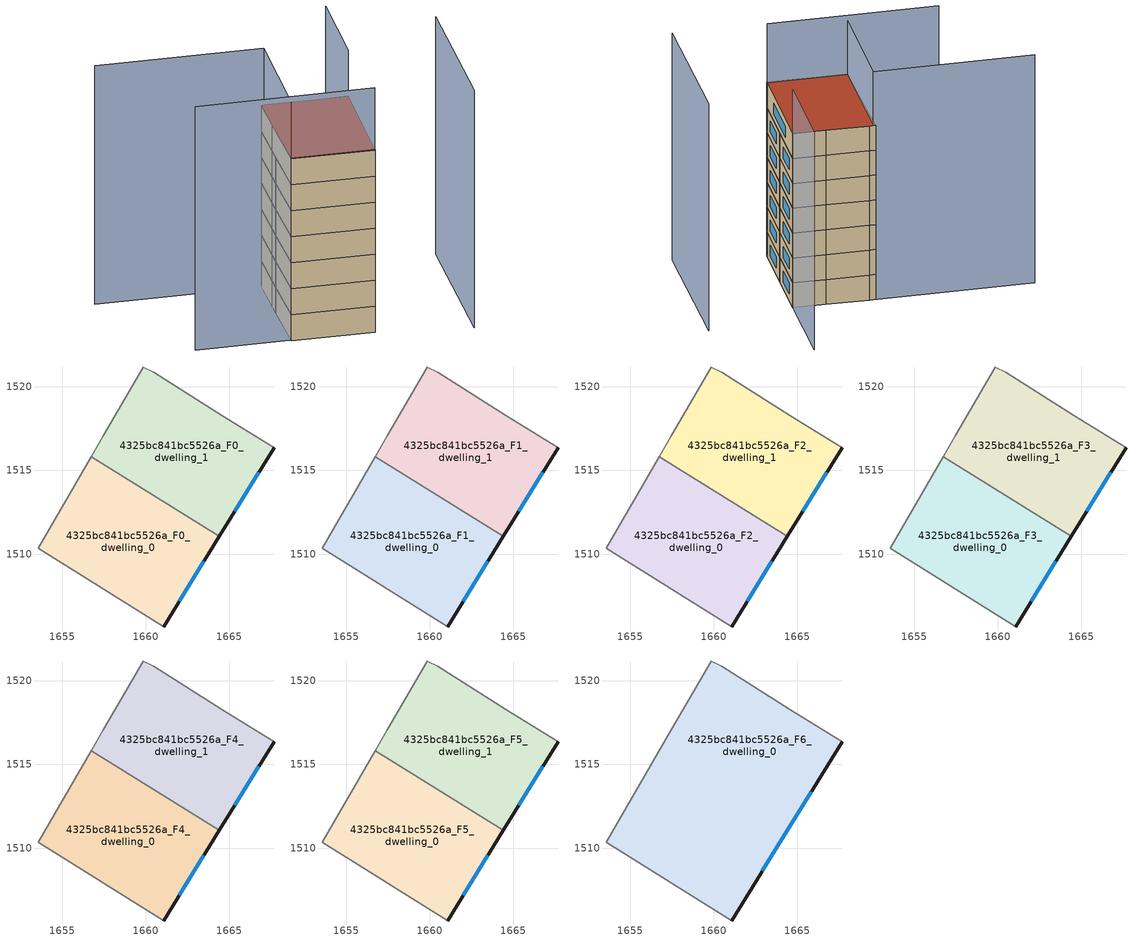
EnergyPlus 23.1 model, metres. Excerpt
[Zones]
4325bc841bc5526a_F0_dwelling_0
 floor ground (EU_floor_Construction): 1664.41,1511.07 1661.06,1505.66 1653.56,1510.36 1656.73,1515.81 z0
 wall outside (EU_wall_Construction): 1661.06,1505.66 1664.41,1511.07 z0:3
 wall adiabatic (EU_wall_Construction): 1656.73,1515.81 1653.56,1510.36 1661.06,1505.66 z0:3
 wall to 4325bc841bc5526a_F0_dwelling_1 (EU_wall_Construction): 1664.41,1511.07 1656.73,1515.81 z0:3
 window (EU_Window_Construction): 1662,1507.17 1663.47,1509.56 z0.84:2.16
4325bc841bc5526a_F0_dwelling_1
 floor ground (EU_floor_Construction): 1664.57,1518.26 1667.67,1516.36 1664.41,1511.07 1656.73,1515.81 1657.46,1517.07 1659.87,1521.17 1660.47,1520.87 z0
 wall outside (EU_wall_Construction): 1664.41,1511.07 1667.67,1516.36 z0:3
 wall adiabatic (EU_wall_Construction): 1667.67,1516.36 1664.57,1518.26 1660.47,1520.87 1659.87,1521.17 1657.46,1517.07 1656.73,1515.81 z0:3
 window (EU_Window_Construction): 1665.32,1512.55 1666.76,1514.88 z0.84:2.16
4325bc841bc5526a_F1_dwelling_0
 floor to 4325bc841bc5526a_F0_dwelling_0 (EU_floor_Construction): 1664.41,1511.07 1661.06,1505.66 1653.56,1510.36 1656.73,1515.81 z3
 wall outside (EU_wall_Construction): 1661.06,1505.66 1664.41,1511.07 z3:6
 wall adiabatic (EU_wall_Construction): 1656.73,1515.81 1653.56,1510.36 1661.06,1505.66 z3:6
 wall to 4325bc841bc5526a_F1_dwelling_1 (EU_wall_Construction): 1664.41,1511.07 1656.73,1515.81 z3:6
 window (EU_Window_Construction): 1662,1507.17 1663.47,1509.56 z3.84:5.16
4325bc841bc5526a_F1_dwelling_1
 floor to 4325bc841bc5526a_F0_dwelling_1 (EU_floor_Construction): 1664.57,1518.26 1667.67,1516.36 1664.41,1511.07 1656.73,1515.81 1657.46,1517.07 1659.87,1521.17 1660.47,1520.87 z3
 wall outside (EU_wall_Construction): 1664.41,1511.07 1667.67,1516.36 z3:6
 wall adiabatic (EU_wall_Construction): 1667.67,1516.36 1664.57,1518.26 1660.47,1520.87 1659.87,1521.17 1657.46,1517.07 1656.73,1515.81 z3:6
 window (EU_Window_Construction): 1665.32,1512.55 1666.76,1514.88 z3.84:5.16
4325bc841bc5526a_F2_dwelling_0
 floor to 4325bc841bc5526a_F1_dwelling_0 (EU_floor_Construction): 1664.41,1511.07 1661.06,1505.66 1653.56,1510.36 1656.73,1515.81 z6
 wall outside (EU_wall_Construction): 1661.06,1505.66 1664.41,1511.07 z6:9
 wall adiabatic (EU_wall_Construction): 1656.73,1515.81 1653.56,1510.36 1661.06,1505.66 z6:9
 wall to 4325bc841bc5526a_F2_dwelling_1 (EU_wall_Construction): 1664.41,1511.07 1656.73,1515.81 z6:9
 window (EU_Window_Construction): 1662,1507.17 1663.47,1509.56 z6.84:8.16
4325bc841bc5526a_F2_dwelling_1
 floor to 4325bc841bc5526a_F1_dwelling_1 (EU_floor_Construction): 1664.57,1518.26 1667.67,1516.36 1664.41,1511.07 1656.73,1515.81 1657.46,1517.07 1659.87,1521.17 1660.47,1520.87 z6
 wall outside (EU_wall_Construction): 1664.41,1511.07 1667.67,1516.36 z6:9
 wall adiabatic (EU_wall_Construction): 1667.67,1516.36 1664.57,1518.26 1660.47,1520.87 1659.87,1521.17 1657.46,1517.07 1656.73,1515.81 z6:9
 window (EU_Window_Construction): 1665.32,1512.55 1666.76,1514.88 z6.84:8.16
4325bc841bc5526a_F3_dwelling_0
 floor to 4325bc841bc5526a_F2_dwelling_0 (EU_floor_Construction): 1664.41,1511.07 1661.06,1505.66 1653.56,1510.36 1656.73,1515.81 z9
 wall outside (EU_wall_Construction): 1661.06,1505.66 1664.41,1511.07 z9:12
 wall adiabatic (EU_wall_Construction): 1656.73,1515.81 1653.56,1510.36 1661.06,1505.66 z9:12
 wall to 4325bc841bc5526a_F3_dwelling_1 (EU_wall_Construction): 1664.41,1511.07 1656.73,1515.81 z9:12
 window (EU_Window_Construction): 1662,1507.17 1663.47,1509.56 z9.84:11.16
4325bc841bc5526a_F3_dwelling_1
 floor to 4325bc841bc5526a_F2_dwelling_1 (EU_floor_Construction): 1664.57,1518.26 1667.67,1516.36 1664.41,1511.07 1656.73,1515.81 1657.46,1517.07 1659.87,1521.17 1660.47,1520.87 z9
 wall outside (EU_wall_Construction): 1664.41,1511.07 1667.67,1516.36 z9:12
 wall adiabatic (EU_wall_Construction): 1667.67,1516.36 1664.57,1518.26 1660.47,1520.87 1659.87,1521.17 1657.46,1517.07 1656.73,1515.81 z9:12
 window (EU_Window_Construction): 1665.32,1512.55 1666.76,1514.88 z9.84:11.16
4325bc841bc5526a_F4_dwelling_0
 floor to 4325bc841bc5526a_F3_dwelling_0 (EU_floor_Construction): 1664.41,1511.07 1661.06,1505.66 1653.56,1510.36 1656.73,1515.81 z12
 wall outside (EU_wall_Construction): 1661.06,1505.66 1664.41,1511.07 z12:15
 wall adiabatic (EU_wall_Construction): 1656.73,1515.81 1653.56,1510.36 1661.06,1505.66 z12:15
 wall to 4325bc841bc5526a_F4_dwelling_1 (EU_wall_Construction): 1664.41,1511.07 1656.73,1515.81 z12:15
 window (EU_Window_Construction): 1662,1507.17 1663.47,1509.56 z12.84:14.16
4325bc841bc5526a_F4_dwelling_1
 floor to 4325bc841bc5526a_F3_dwelling_1 (EU_floor_Construction): 1664.57,1518.26 1667.67,1516.36 1664.41,1511.07 1656.73,1515.81 1657.46,1517.07 1659.87,1521.17 1660.47,1520.87 z12
 wall outside (EU_wall_Construction): 1664.41,1511.07 1667.67,1516.36 z12:15
 wall adiabatic (EU_wall_Construction): 1667.67,1516.36 1664.57,1518.26 1660.47,1520.87 1659.87,1521.17 1657.46,1517.07 1656.73,1515.81 z12:15
 window (EU_Window_Construction): 1665.32,1512.55 1666.76,1514.88 z12.84:14.16
4325bc841bc5526a_F5_dwelling_0
 floor to 4325bc841bc5526a_F4_dwelling_0 (EU_floor_Construction): 1664.41,1511.07 1661.06,1505.66 1653.56,1510.36 1656.73,1515.81 z15
 wall outside (EU_wall_Construction): 1661.06,1505.66 1664.41,1511.07 z15:18
 wall adiabatic (EU_wall_Construction): 1656.73,1515.81 1653.56,1510.36 1661.06,1505.66 z15:18
 wall to 4325bc841bc5526a_F5_dwelling_1 (EU_wall_Construction): 1664.41,1511.07 1656.73,1515.81 z15:18
 window (EU_Window_Construction): 1662,1507.17 1663.47,1509.56 z15.84:17.16
4325bc841bc5526a_F5_dwelling_1
 floor to 4325bc841bc5526a_F4_dwelling_1 (EU_floor_Construction): 1664.57,1518.26 1667.67,1516.36 1664.41,1511.07 1656.73,1515.81 1657.46,1517.07 1659.87,1521.17 1660.47,1520.87 z15
 wall outside (EU_wall_Construction): 1664.41,1511.07 1667.67,1516.36 z15:18
 wall adiabatic (EU_wall_Construction): 1667.67,1516.36 1664.57,1518.26 1660.47,1520.87 1659.87,1521.17 1657.46,1517.07 1656.73,1515.81 z15:18
 window (EU_Window_Construction): 1665.32,1512.55 1666.76,1514.88 z15.84:17.16
4325bc841bc5526a_F6_dwelling_0
 floor to 4325bc841bc5526a_F5_dwelling_0 (EU_floor_Construction): 1664.41,1511.07 1661.06,1505.66 1653.56,1510.36 1656.73,1515.81 z18
 floor to 4325bc841bc5526a_F5_dwelling_1 (EU_floor_Construction): 1664.57,1518.26 1667.67,1516.36 1664.41,1511.07 1656.73,1515.81 1657.46,1517.07 1659.87,1521.17 1660.47,1520.87 z18
 wall outside (EU_wall_Construction): 1661.06,1505.66 1667.67,1516.36 z18:21
 wall adiabatic (EU_wall_Construction): 1667.67,1516.36 1664.57,1518.26 1660.47,1520.87 1659.87,1521.17 1657.46,1517.07 1653.56,1510.36 1661.06,1505.66 z18:21
 window (EU_Window_Construction): 1662.92,1508.66 1665.82,1513.36 z18.84:20.16
 roof outside (EU_roof_Construction): 1661.06,1505.66 1667.67,1516.36 1664.57,1518.26 1660.47,1520.87 1659.87,1521.17 1657.46,1517.07 1653.56,1510.36 z21
shading: 1645.06,1515.77 1661.19,1505.85 z0:28.1; 1669.01,1499.26 1677.88,1513.86 z0:27.4; 1644.96,1530.38 1660.13,1521.04 / 1660.13,1521.04 1653.56,1510.36 z0:27.5; 1673,1525.07 1667.67,1516.36 z0:26.3
[Building]
EU S2 Campaign: North Axis=0; Terrain=City; Solar Distribution=FullExterior
[Site:Location]
Lyon-Bron: Latitude=45.75; Longitude=5; Time Zone=1; Elevation=198
[SizingPeriod:WeatherFileDays]
AnnualSizingPeriod: Begin Month=1; Begin Day of Month=1; End Month=12; End Day of Month=31; Day of Week for Start Day=Monday; Use Weather File Daylight Saving Period=No; Use Weather File Rain and Snow Indicators=No
[MATERIAL]
EU_InternalMass_Material: Roughness=MediumRough; Thickness=0.1; Conductivity=1; Density=1800; Specific Heat=900; Thermal Absorptance=0.9; Solar Absorptance=0.7; Visible Absorptance=0.7
[MATERIAL:NOMASS] Roughness=MediumRough; Thermal Absorptance=0.9; Solar Absorptance=0.7; Visible Absorptance=0.7
Name | Thermal Resistance
EU_wall_NoMass | 0.776494
EU_roof_NoMass | 0.486893
EU_floor_NoMass | 0.421597
[WINDOWMATERIAL:SIMPLEGLAZINGSYSTEM]
EU_Window_SimpleGlazing: UFactor=4.24961; Solar Heat Gain Coefficient=0.83; Visible Transmittance=0.83
[CONSTRUCTION]
EU_wall_Construction: EU_wall_NoMass
EU_roof_Construction: EU_roof_NoMass
EU_floor_Construction: EU_floor_NoMass
EU_Window_Construction: EU_Window_SimpleGlazing
EU_InternalMass_Construction: EU_InternalMass_Material
[ZONE] Type=1; Multiplier=1; Ceiling Height=autocalculate; Floor Area=autocalculate; Part of Total Floor Area=Yes
Name | Volume
4325bc841bc5526a_F0_dwelling_0; 4325bc841bc5526a_F1_dwelling_0; 4325bc841bc5526a_F2_dwelling_0; 4325bc841bc5526a_F3_dwelling_0; 4325bc841bc5526a_F4_dwelling_0; 4325bc841bc5526a_F5_dwelling_0 | 169.813
4325bc841bc5526a_F6_dwelling_0 | 339.626
4325bc841bc5526a_F0_dwelling_1 | 169.818
4325bc841bc5526a_F1_dwelling_1; 4325bc841bc5526a_F2_dwelling_1; 4325bc841bc5526a_F3_dwelling_1; 4325bc841bc5526a_F4_dwelling_1; 4325bc841bc5526a_F5_dwelling_1 | 169.817
[INTERNALMASS] Construction=EU_InternalMass_Construction
Name | Zone or ZoneList | Surface Area
4325bc841bc5526a_F0_dwelling_0_EU_InternalMass | 4325bc841bc5526a_F0_dwelling_0 | 56.6045
4325bc841bc5526a_F0_dwelling_1_EU_InternalMass | 4325bc841bc5526a_F0_dwelling_1 | 56.6056
4325bc841bc5526a_F1_dwelling_0_EU_InternalMass | 4325bc841bc5526a_F1_dwelling_0 | 56.6045
4325bc841bc5526a_F1_dwelling_1_EU_InternalMass | 4325bc841bc5526a_F1_dwelling_1 | 56.6056
4325bc841bc5526a_F2_dwelling_0_EU_InternalMass | 4325bc841bc5526a_F2_dwelling_0 | 56.6045
4325bc841bc5526a_F2_dwelling_1_EU_InternalMass | 4325bc841bc5526a_F2_dwelling_1 | 56.6056
4325bc841bc5526a_F3_dwelling_0_EU_InternalMass | 4325bc841bc5526a_F3_dwelling_0 | 56.6045
4325bc841bc5526a_F3_dwelling_1_EU_InternalMass | 4325bc841bc5526a_F3_dwelling_1 | 56.6056
4325bc841bc5526a_F4_dwelling_0_EU_InternalMass | 4325bc841bc5526a_F4_dwelling_0 | 56.6045
4325bc841bc5526a_F4_dwelling_1_EU_InternalMass | 4325bc841bc5526a_F4_dwelling_1 | 56.6056
4325bc841bc5526a_F5_dwelling_0_EU_InternalMass | 4325bc841bc5526a_F5_dwelling_0 | 56.6045
4325bc841bc5526a_F5_dwelling_1_EU_InternalMass | 4325bc841bc5526a_F5_dwelling_1 | 56.6056
4325bc841bc5526a_F6_dwelling_0_EU_InternalMass | 4325bc841bc5526a_F6_dwelling_0 | 113.21
[OTHEREQUIPMENT] Fuel Type=Electricity; Design Level Calculation Method=Watts/Area; Power per Zone Floor Area=1; Fraction Latent=0; Fraction Radiant=0; Fraction Lost=0; Carbon Dioxide Generation Rate=0; EndUse Subcategory=EU_Step8_InternalGains
Name | Zone or ZoneList or Space or SpaceList | Schedule
EU_Step8_InternalGain_4325bc841bc5526a_F0_dwelling_0_f000 | 4325bc841bc5526a_F0_dwelling_0 | EU_Step8_GainSchedule_4325bc841bc5526a_F0_dwelling_0_f000
EU_Step8_InternalGain_4325bc841bc5526a_F0_dwelling_1_f000 | 4325bc841bc5526a_F0_dwelling_1 | EU_Step8_GainSchedule_4325bc841bc5526a_F0_dwelling_1_f000
EU_Step8_InternalGain_4325bc841bc5526a_F1_dwelling_0_f000 | 4325bc841bc5526a_F1_dwelling_0 | EU_Step8_GainSchedule_4325bc841bc5526a_F1_dwelling_0_f000
EU_Step8_InternalGain_4325bc841bc5526a_F1_dwelling_1_f000 | 4325bc841bc5526a_F1_dwelling_1 | EU_Step8_GainSchedule_4325bc841bc5526a_F1_dwelling_1_f000
EU_Step8_InternalGain_4325bc841bc5526a_F2_dwelling_0_f000 | 4325bc841bc5526a_F2_dwelling_0 | EU_Step8_GainSchedule_4325bc841bc5526a_F2_dwelling_0_f000
EU_Step8_InternalGain_4325bc841bc5526a_F2_dwelling_1_f000 | 4325bc841bc5526a_F2_dwelling_1 | EU_Step8_GainSchedule_4325bc841bc5526a_F2_dwelling_1_f000
EU_Step8_InternalGain_4325bc841bc5526a_F3_dwelling_0_f000 | 4325bc841bc5526a_F3_dwelling_0 | EU_Step8_GainSchedule_4325bc841bc5526a_F3_dwelling_0_f000
EU_Step8_InternalGain_4325bc841bc5526a_F3_dwelling_1_f000 | 4325bc841bc5526a_F3_dwelling_1 | EU_Step8_GainSchedule_4325bc841bc5526a_F3_dwelling_1_f000
EU_Step8_InternalGain_4325bc841bc5526a_F4_dwelling_0_f000 | 4325bc841bc5526a_F4_dwelling_0 | EU_Step8_GainSchedule_4325bc841bc5526a_F4_dwelling_0_f000
EU_Step8_InternalGain_4325bc841bc5526a_F4_dwelling_1_f000 | 4325bc841bc5526a_F4_dwelling_1 | EU_Step8_GainSchedule_4325bc841bc5526a_F4_dwelling_1_f000
EU_Step8_InternalGain_4325bc841bc5526a_F5_dwelling_0_f000 | 4325bc841bc5526a_F5_dwelling_0 | EU_Step8_GainSchedule_4325bc841bc5526a_F5_dwelling_0_f000
EU_Step8_InternalGain_4325bc841bc5526a_F5_dwelling_1_f000 | 4325bc841bc5526a_F5_dwelling_1 | EU_Step8_GainSchedule_4325bc841bc5526a_F5_dwelling_1_f000
EU_Step8_InternalGain_4325bc841bc5526a_F6_dwelling_0_f000 | 4325bc841bc5526a_F6_dwelling_0 | EU_Step8_GainSchedule_4325bc841bc5526a_F6_dwelling_0_f000
[ZONEVENTILATION:DESIGNFLOWRATE] Schedule=EU_AlwaysOn; Design Flow Rate Calculation Method=AirChanges/Hour; Air Changes per Hour=0.693814; Ventilation Type=Natural; Fan Pressure Rise=0; Fan Total Efficiency=1; Constant Term Coefficient=1; Temperature Term Coefficient=0; Velocity Term Coefficient=0; Velocity Squared Term Coefficient=0; Minimum Indoor Temperature=-100; Maximum Indoor Temperature=100; Delta Temperature=-100; Minimum Outdoor Temperature=-100; Maximum Outdoor Temperature=100; Maximum Wind Speed=40
Name | Zone or ZoneList or Space or SpaceList
EU_ConstantAir_4325bc841bc5526a_F0_dwelling_0 | 4325bc841bc5526a_F0_dwelling_0
EU_ConstantAir_4325bc841bc5526a_F0_dwelling_1 | 4325bc841bc5526a_F0_dwelling_1
EU_ConstantAir_4325bc841bc5526a_F1_dwelling_0 | 4325bc841bc5526a_F1_dwelling_0
EU_ConstantAir_4325bc841bc5526a_F1_dwelling_1 | 4325bc841bc5526a_F1_dwelling_1
EU_ConstantAir_4325bc841bc5526a_F2_dwelling_0 | 4325bc841bc5526a_F2_dwelling_0
EU_ConstantAir_4325bc841bc5526a_F2_dwelling_1 | 4325bc841bc5526a_F2_dwelling_1
EU_ConstantAir_4325bc841bc5526a_F3_dwelling_0 | 4325bc841bc5526a_F3_dwelling_0
EU_ConstantAir_4325bc841bc5526a_F3_dwelling_1 | 4325bc841bc5526a_F3_dwelling_1
EU_ConstantAir_4325bc841bc5526a_F4_dwelling_0 | 4325bc841bc5526a_F4_dwelling_0
EU_ConstantAir_4325bc841bc5526a_F4_dwelling_1 | 4325bc841bc5526a_F4_dwelling_1
EU_ConstantAir_4325bc841bc5526a_F5_dwelling_0 | 4325bc841bc5526a_F5_dwelling_0
EU_ConstantAir_4325bc841bc5526a_F5_dwelling_1 | 4325bc841bc5526a_F5_dwelling_1
EU_ConstantAir_4325bc841bc5526a_F6_dwelling_0 | 4325bc841bc5526a_F6_dwelling_0
[HVACTEMPLATE:THERMOSTAT] Constant Heating Setpoint=20; Constant Cooling Setpoint=50
EU_HeatOnly_4325bc841bc5526a_F0_dwelling_0; EU_HeatOnly_4325bc841bc5526a_F0_dwelling_1; EU_HeatOnly_4325bc841bc5526a_F1_dwelling_0; EU_HeatOnly_4325bc841bc5526a_F1_dwelling_1; EU_HeatOnly_4325bc841bc5526a_F2_dwelling_0; EU_HeatOnly_4325bc841bc5526a_F2_dwelling_1; EU_HeatOnly_4325bc841bc5526a_F3_dwelling_0; EU_HeatOnly_4325bc841bc5526a_F3_dwelling_1; EU_HeatOnly_4325bc841bc5526a_F4_dwelling_0; EU_HeatOnly_4325bc841bc5526a_F4_dwelling_1; EU_HeatOnly_4325bc841bc5526a_F5_dwelling_0; EU_HeatOnly_4325bc841bc5526a_F5_dwelling_1; EU_HeatOnly_4325bc841bc5526a_F6_dwelling_0
[HVACTEMPLATE:ZONE:IDEALLOADSAIRSYSTEM] System Availability Schedule=EU_AlwaysOn; Maximum Heating Supply Air Temperature=50; Minimum Cooling Supply Air Temperature=13; Maximum Heating Supply Air Humidity Ratio=0.0156; Minimum Cooling Supply Air Humidity Ratio=0.0077; Heating Limit=NoLimit; Cooling Limit=NoLimit; Heating Availability Schedule=EU_AlwaysOn; Cooling Availability Schedule=EU_CoolingOff; Dehumidification Control Type=ConstantSensibleHeatRatio; Cooling Sensible Heat Ratio=0.7; Dehumidification Setpoint=60; Humidification Control Type=None; Humidification Setpoint=30; Outdoor Air Method=None; Outdoor Air Flow Rate per Person=0.00944; Outdoor Air Flow Rate per Zone Floor Area=0; Outdoor Air Flow Rate per Zone=0; Demand Controlled Ventilation Type=None; Outdoor Air Economizer Type=NoEconomizer; Heat Recovery Type=None; Sensible Heat Recovery Effectiveness=0.7; Latent Heat Recovery Effectiveness=0.65
Name | Template Thermostat
4325bc841bc5526a_F0_dwelling_0 | EU_HeatOnly_4325bc841bc5526a_F0_dwelling_0
4325bc841bc5526a_F0_dwelling_1 | EU_HeatOnly_4325bc841bc5526a_F0_dwelling_1
4325bc841bc5526a_F1_dwelling_0 | EU_HeatOnly_4325bc841bc5526a_F1_dwelling_0
4325bc841bc5526a_F1_dwelling_1 | EU_HeatOnly_4325bc841bc5526a_F1_dwelling_1
4325bc841bc5526a_F2_dwelling_0 | EU_HeatOnly_4325bc841bc5526a_F2_dwelling_0
4325bc841bc5526a_F2_dwelling_1 | EU_HeatOnly_4325bc841bc5526a_F2_dwelling_1
4325bc841bc5526a_F3_dwelling_0 | EU_HeatOnly_4325bc841bc5526a_F3_dwelling_0
4325bc841bc5526a_F3_dwelling_1 | EU_HeatOnly_4325bc841bc5526a_F3_dwelling_1
4325bc841bc5526a_F4_dwelling_0 | EU_HeatOnly_4325bc841bc5526a_F4_dwelling_0
4325bc841bc5526a_F4_dwelling_1 | EU_HeatOnly_4325bc841bc5526a_F4_dwelling_1
4325bc841bc5526a_F5_dwelling_0 | EU_HeatOnly_4325bc841bc5526a_F5_dwelling_0
4325bc841bc5526a_F5_dwelling_1 | EU_HeatOnly_4325bc841bc5526a_F5_dwelling_1
4325bc841bc5526a_F6_dwelling_0 | EU_HeatOnly_4325bc841bc5526a_F6_dwelling_0
[SIZING:ZONE] Zone Cooling Design Supply Air Temperature Input Method=SupplyAirTemperature; Zone Cooling Design Supply Air Temperature=13; Zone Heating Design Supply Air Temperature Input Method=SupplyAirTemperature; Zone Heating Design Supply Air Temperature=50; Zone Cooling Design Supply Air Humidity Ratio=0.008; Zone Heating Design Supply Air Humidity Ratio=0.008; Cooling Design Air Flow Method=DesignDay; Cooling Design Air Flow Rate=0; Cooling Minimum Air Flow per Zone Floor Area=0.000762; Cooling Minimum Air Flow=0; Cooling Minimum Air Flow Fraction=0.2; Heating Design Air Flow Method=DesignDay; Heating Design Air Flow Rate=0; Heating Maximum Air Flow per Zone Floor Area=0.002032; Heating Maximum Air Flow=0.141576; Heating Maximum Air Flow Fraction=0.3; Account for Dedicated Outdoor Air System=No; Dedicated Outdoor Air System Control Strategy=NeutralSupplyAir; Dedicated Outdoor Air Low Setpoint Temperature for Design=autosize; Dedicated Outdoor Air High Setpoint Temperature for Design=autosize; Zone Load Sizing Method=Sensible Load Only No Latent Load; Zone Latent Cooling Design Supply Air Humidity Ratio Input Method=HumidityRatioDifference; Zone Cooling Design Supply Air Humidity Ratio Difference=0.005; Zone Latent Heating Design Supply Air Humidity Ratio Input Method=HumidityRatioDifference; Zone Humidification Design Supply Air Humidity Ratio Difference=0.005
4325bc841bc5526a_F0_dwelling_0; 4325bc841bc5526a_F0_dwelling_1; 4325bc841bc5526a_F1_dwelling_0; 4325bc841bc5526a_F1_dwelling_1; 4325bc841bc5526a_F2_dwelling_0; 4325bc841bc5526a_F2_dwelling_1; 4325bc841bc5526a_F3_dwelling_0; 4325bc841bc5526a_F3_dwelling_1; 4325bc841bc5526a_F4_dwelling_0; 4325bc841bc5526a_F4_dwelling_1; 4325bc841bc5526a_F5_dwelling_0; 4325bc841bc5526a_F5_dwelling_1; 4325bc841bc5526a_F6_dwelling_0
[SCHEDULE:CONSTANT]
Name | Hourly Value
EU_AlwaysOn | 1
EU_CoolingOff | 0
[SCHEDULE:FILE] Column Number=1; Rows to Skip at Top=0; Number of Hours of Data=8760; Column Separator=Comma; Interpolate to Timestep=No; Minutes per Item=60; Adjust Schedule for Daylight Savings=Yes
Name | File
EU_Step8_GainSchedule_4325bc841bc5526a_F0_dwelling_0_f000 | ../../schedules/4325bc841bc5526a/4325bc841bc5526a_F0_dwelling_0_f000_gain.csv
EU_Step8_GainSchedule_4325bc841bc5526a_F0_dwelling_1_f000 | ../../schedules/4325bc841bc5526a/4325bc841bc5526a_F0_dwelling_1_f000_gain.csv
EU_Step8_GainSchedule_4325bc841bc5526a_F1_dwelling_0_f000 | ../../schedules/4325bc841bc5526a/4325bc841bc5526a_F1_dwelling_0_f000_gain.csv
EU_Step8_GainSchedule_4325bc841bc5526a_F1_dwelling_1_f000 | ../../schedules/4325bc841bc5526a/4325bc841bc5526a_F1_dwelling_1_f000_gain.csv
EU_Step8_GainSchedule_4325bc841bc5526a_F2_dwelling_0_f000 | ../../schedules/4325bc841bc5526a/4325bc841bc5526a_F2_dwelling_0_f000_gain.csv
EU_Step8_GainSchedule_4325bc841bc5526a_F2_dwelling_1_f000 | ../../schedules/4325bc841bc5526a/4325bc841bc5526a_F2_dwelling_1_f000_gain.csv
EU_Step8_GainSchedule_4325bc841bc5526a_F3_dwelling_0_f000 | ../../schedules/4325bc841bc5526a/4325bc841bc5526a_F3_dwelling_0_f000_gain.csv
EU_Step8_GainSchedule_4325bc841bc5526a_F3_dwelling_1_f000 | ../../schedules/4325bc841bc5526a/4325bc841bc5526a_F3_dwelling_1_f000_gain.csv
EU_Step8_GainSchedule_4325bc841bc5526a_F4_dwelling_0_f000 | ../../schedules/4325bc841bc5526a/4325bc841bc5526a_F4_dwelling_0_f000_gain.csv
EU_Step8_GainSchedule_4325bc841bc5526a_F4_dwelling_1_f000 | ../../schedules/4325bc841bc5526a/4325bc841bc5526a_F4_dwelling_1_f000_gain.csv
EU_Step8_GainSchedule_4325bc841bc5526a_F5_dwelling_0_f000 | ../../schedules/4325bc841bc5526a/4325bc841bc5526a_F5_dwelling_0_f000_gain.csv
EU_Step8_GainSchedule_4325bc841bc5526a_F5_dwelling_1_f000 | ../../schedules/4325bc841bc5526a/4325bc841bc5526a_F5_dwelling_1_f000_gain.csv
EU_Step8_GainSchedule_4325bc841bc5526a_F6_dwelling_0_f000 | ../../schedules/4325bc841bc5526a/4325bc841bc5526a_F6_dwelling_0_f000_gain.csv
